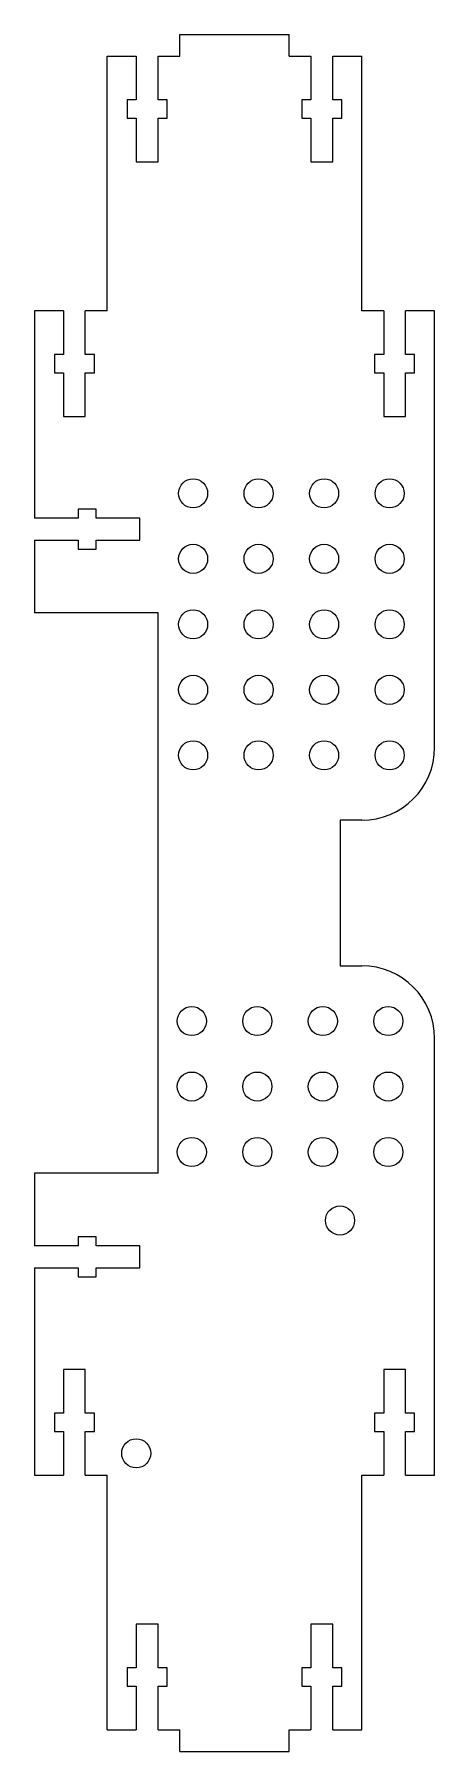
# Model space of a CAD drawing. Header units: millimetres. Extents: x -28 to 28, y -118 to 118.
import ezdxf

# ---------------------------------------------------------------- set-up
doc = ezdxf.new("R2010")
doc.units = ezdxf.units.MM

msp = doc.modelspace()

# ---------------------------------------------------------------- linework, layer by layer
at = {"color": 7, "linetype": 'Continuous', "lineweight": 15}
for p, q in [((-7.5, 115), (-7.5, 118)), ((-7.5, 118), (7.5, 118)), ((7.5, 115), (7.5, 118)), ((-17.5, 80), (-17.5, 115)), ((-17.5, 115), (-13.5, 115)), ((-13.5, 115), (-13.5, 109)), ((-10.5, 109), (-10.5, 115)), ((-10.5, 115), (-7.5, 115)), ((7.5, 115), (10.5, 115)), ((10.5, 115), (10.5, 109)), ((13.5, 109), (13.5, 115)), ((13.5, 115), (17.5, 115)), ((17.5, 80), (17.5, 115)), ((-13.5, 109), (-14.75, 109)), ((-14.75, 109), (-14.75, 106.5)), ((-9.25, 109), (-10.5, 109)), ((-9.25, 106.5), (-9.25, 109)), ((10.5, 109), (9.25, 109)), ((9.25, 109), (9.25, 106.5)), ((14.75, 109), (13.5, 109)), ((14.75, 106.5), (14.75, 109)), ((-14.75, 106.5), (-13.5, 106.5)), ((-13.5, 106.5), (-13.5, 100.5)), ((-10.5, 100.5), (-10.5, 106.5)), ((-10.5, 106.5), (-9.25, 106.5)), ((9.25, 106.5), (10.5, 106.5)), ((10.5, 106.5), (10.5, 100.5)), ((13.5, 100.5), (13.5, 106.5)), ((13.5, 106.5), (14.75, 106.5)), ((-13.5, 100.5), (-10.5, 100.5)), ((10.5, 100.5), (13.5, 100.5)), ((-27.5, 80), (-27.5, 51.5)), ((-23.5, 80), (-27.5, 80)), ((-23.5, 80), (-23.5, 74)), ((-20.5, 74), (-20.5, 80)), ((-17.5, 80), (-20.5, 80)), ((20.5, 80), (17.5, 80)), ((20.5, 80), (20.5, 74)), ((23.5, 74), (23.5, 80)), ((27.5, 80), (23.5, 80)), ((27.5, 20), (27.5, 80)), ((-23.5, 74), (-24.75, 74)), ((-24.75, 74), (-24.75, 71.5)), ((-19.25, 74), (-20.5, 74)), ((-19.25, 71.5), (-19.25, 74)), ((20.5, 74), (19.25, 74)), ((19.25, 74), (19.25, 71.5)), ((24.75, 74), (23.5, 74)), ((24.75, 71.5), (24.75, 74)), ((-24.75, 71.5), (-23.5, 71.5)), ((-23.5, 71.5), (-23.5, 65.5)), ((-20.5, 65.5), (-20.5, 71.5)), ((-20.5, 71.5), (-19.25, 71.5)), ((19.25, 71.5), (20.5, 71.5)), ((20.5, 71.5), (20.5, 65.5)), ((23.5, 65.5), (23.5, 71.5)), ((23.5, 71.5), (24.75, 71.5)), ((-23.5, 65.5), (-20.5, 65.5)), ((20.5, 65.5), (23.5, 65.5)), ((-19, 52.75), (-21.5, 52.75)), ((-21.5, 52.75), (-21.5, 51.5)), ((-19, 51.5), (-19, 52.75)), ((-21.5, 51.5), (-27.5, 51.5)), ((-13, 51.5), (-19, 51.5)), ((-13, 48.5), (-13, 51.5)), ((-27.5, 48.5), (-27.5, 38.5)), ((-27.5, 48.5), (-21.5, 48.5)), ((-21.5, 48.5), (-21.5, 47.25)), ((-21.5, 47.25), (-19, 47.25)), ((-19, 47.25), (-19, 48.5)), ((-19, 48.5), (-13, 48.5)), ((-10.5, 38.5), (-27.5, 38.5)), ((-10.5, -38.5), (-10.5, 38.5)), ((17.5, 10), (14.5, 10)), ((14.5, 10), (14.5, -10)), ((14.5, -10), (17.5, -10)), ((27.5, -80), (27.5, -20)), ((-27.5, -38.5), (-27.5, -48.5)), ((-10.5, -38.5), (-27.5, -38.5)), ((-21.5, -48.5), (-27.5, -48.5)), ((-19, -47.25), (-21.5, -47.25)), ((-21.5, -47.25), (-21.5, -48.5)), ((-19, -48.5), (-19, -47.25)), ((-13, -48.5), (-19, -48.5)), ((-13, -51.5), (-13, -48.5)), ((-27.5, -51.5), (-27.5, -80)), ((-27.5, -51.5), (-21.5, -51.5)), ((-21.5, -51.5), (-21.5, -52.75)), ((-19, -52.75), (-19, -51.5)), ((-19, -51.5), (-13, -51.5)), ((-21.5, -52.75), (-19, -52.75)), ((-20.5, -65.5), (-23.5, -65.5)), ((-23.5, -65.5), (-23.5, -71.5)), ((-20.5, -71.5), (-20.5, -65.5)), ((23.5, -65.5), (20.5, -65.5)), ((20.5, -65.5), (20.5, -71.5)), ((23.5, -71.5), (23.5, -65.5)), ((-23.5, -71.5), (-24.75, -71.5)), ((-24.75, -71.5), (-24.75, -74)), ((-19.25, -71.5), (-20.5, -71.5)), ((-19.25, -74), (-19.25, -71.5)), ((20.5, -71.5), (19.25, -71.5)), ((19.25, -71.5), (19.25, -74)), ((24.75, -71.5), (23.5, -71.5)), ((24.75, -74), (24.75, -71.5)), ((-24.75, -74), (-23.5, -74)), ((-23.5, -74), (-23.5, -80)), ((-20.5, -80), (-20.5, -74)), ((-20.5, -74), (-19.25, -74)), ((19.25, -74), (20.5, -74)), ((20.5, -74), (20.5, -80)), ((23.5, -80), (23.5, -74)), ((23.5, -74), (24.75, -74)), ((-27.5, -80), (-23.5, -80)), ((-20.5, -80), (-17.5, -80)), ((-17.5, -115), (-17.5, -80)), ((17.5, -80), (20.5, -80)), ((17.5, -115), (17.5, -80)), ((23.5, -80), (27.5, -80)), ((-10.5, -100.5), (-13.5, -100.5)), ((-13.5, -100.5), (-13.5, -106.5)), ((-10.5, -106.5), (-10.5, -100.5)), ((13.5, -100.5), (10.5, -100.5)), ((10.5, -100.5), (10.5, -106.5)), ((13.5, -106.5), (13.5, -100.5)), ((-13.5, -106.5), (-14.75, -106.5)), ((-14.75, -106.5), (-14.75, -109)), ((-9.25, -106.5), (-10.5, -106.5)), ((-9.25, -109), (-9.25, -106.5)), ((10.5, -106.5), (9.25, -106.5)), ((9.25, -106.5), (9.25, -109)), ((14.75, -106.5), (13.5, -106.5)), ((14.75, -109), (14.75, -106.5)), ((-14.75, -109), (-13.5, -109)), ((-13.5, -109), (-13.5, -115)), ((-10.5, -115), (-10.5, -109)), ((-10.5, -109), (-9.25, -109)), ((9.25, -109), (10.5, -109)), ((10.5, -109), (10.5, -115)), ((13.5, -115), (13.5, -109)), ((13.5, -109), (14.75, -109)), ((-17.5, -115), (-13.5, -115)), ((-10.5, -115), (-7.5, -115)), ((-7.5, -118), (-7.5, -115)), ((7.5, -115), (10.5, -115)), ((7.5, -118), (7.5, -115)), ((13.5, -115), (17.5, -115)), ((-7.5, -118), (7.5, -118))]:
    msp.add_line(p, q, dxfattribs=at)
for centre in [(-5.69, 54.92), (3.31, 54.92), (12.31, 54.92), (21.31, 54.92), (-5.69, 45.92), (3.31, 45.92), (12.31, 45.92), (21.31, 45.92), (-5.69, 36.92), (3.31, 36.92), (12.31, 36.92), (21.31, 36.92), (-5.69, 27.92), (3.31, 27.92), (12.31, 27.92), (21.31, 27.92), (-5.69, 18.92), (3.31, 18.92), (12.31, 18.92), (21.31, 18.92), (-5.87, -17.6), (3.13, -17.6), (12.13, -17.6), (21.13, -17.6), (-5.87, -26.6), (3.13, -26.6), (12.13, -26.6), (21.13, -26.6), (-5.87, -35.6), (3.13, -35.6), (12.13, -35.6), (21.13, -35.6), (14.5, -45), (-13.5, -77)]:
    msp.add_circle(centre, 2, dxfattribs=at)
for centre, start, end in [((17.5, 20), 270, 0), ((17.5, -20), 0, 90)]:
    msp.add_arc(centre, 10, start, end, dxfattribs=at)

doc.saveas('drawing.dxf')
